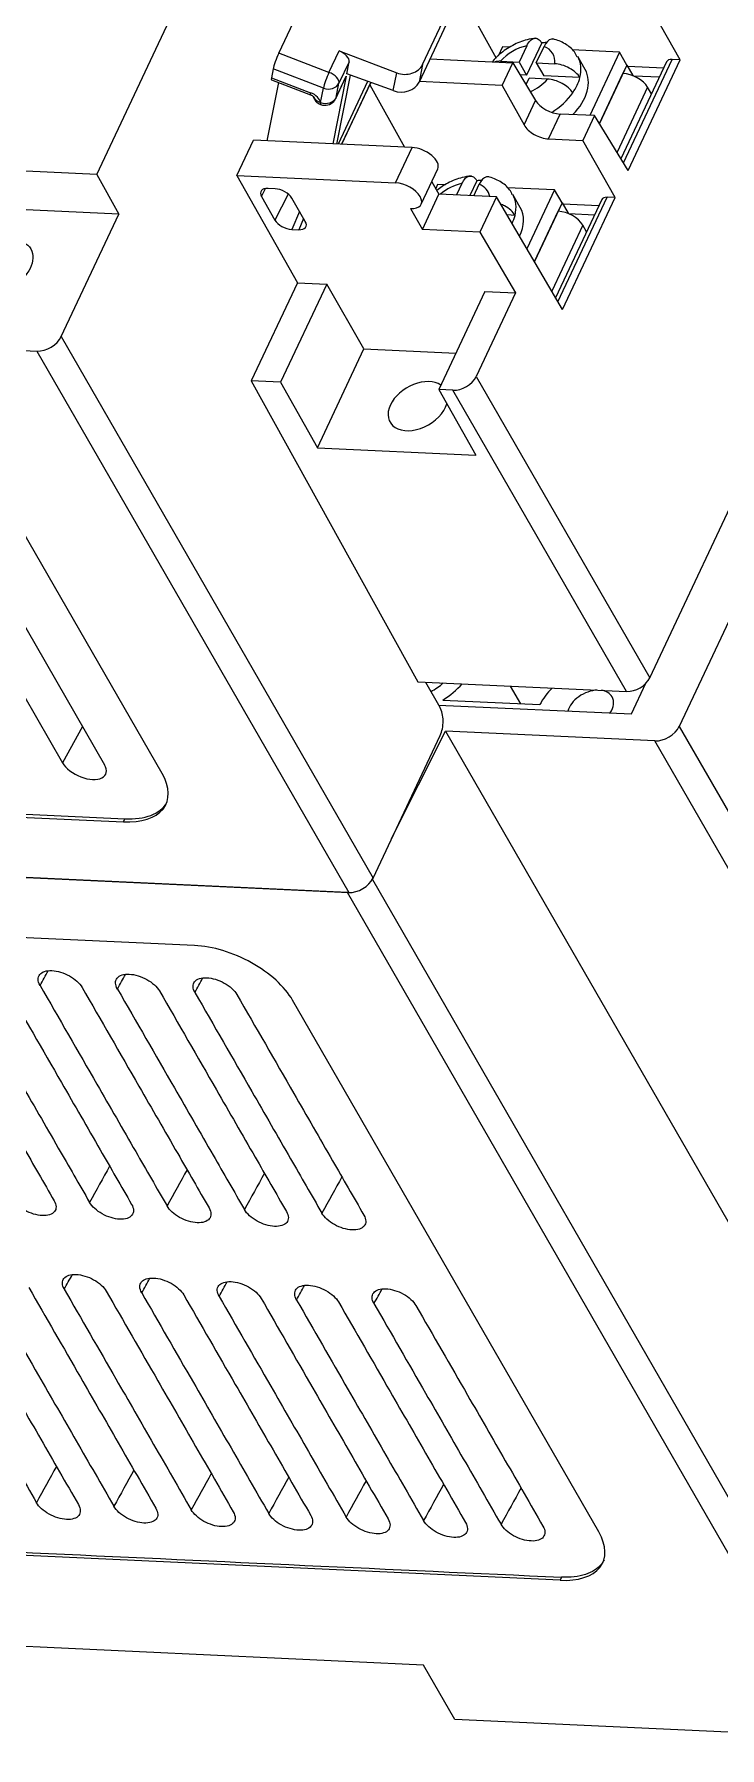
# Model space of a CAD drawing. Header units: millimetres. Extents: x -195 to 1349, y 148 to 750.
# Drawn here: x 657.8 to 685.1, y 542.9 to 611.2 of the extents above; entities that cross this region are included whole.
import ezdxf

# ---------------------------------------------------------------- set-up
doc = ezdxf.new("R2010")
doc.units = ezdxf.units.MM
doc.layers.get('0').update_dxf_attribs({"linetype": 'CONTINUOUS'})
for name, color, linetype, true_color in [('100', 7, 'CONTINUOUS', 0xffffff), ('3', 7, 'CONTINUOUS', 0xffffff), ('4', 7, 'CONTINUOUS', 0xffffff)]:
    doc.layers.add(name, color=color, linetype=linetype, true_color=true_color)

# ---------------------------------------------------------------- blocks, each defined once
blk = doc.blocks.new('gfhgfh')
at = {"layer": '100', "color": 7, "linetype": 'Continuous', "lineweight": 18}
for p, q in [((977.556, 630.778), (1111.468, 704.757)), ((988.422, 630.362), (1108.541, 696.72)), ((993.888, 625.71), (1110.473, 690.117)), ((1109.82, 689.509), (993.235, 625.103)), ((911.952, 638.097), (966.73, 594.448)), ((919.717, 635.738), (959.705, 603.873)), ((919.865, 635.819), (959.853, 603.955)), ((977.556, 630.778), (971.749, 635.406)), ((977.284, 628.535), (971.512, 633.135)), ((977.556, 630.778), (977.284, 628.535)), ((964.872, 629.466), (969.974, 625.401)), ((985.404, 627.166), (987.568, 629.178)), ((987.353, 629.508), (988.491, 627.759)), ((987.738, 629.893), (987.413, 629.591)), ((961.118, 628.433), (958.98, 608.036)), ((971.382, 625.275), (977.284, 628.535)), ((990.925, 628.696), (992.611, 626.13)), ((990.476, 627.47), (987.959, 625.13)), ((990.565, 627.553), (991.011, 627.968)), ((991.948, 625.513), (990.565, 627.553)), ((962.754, 627.129), (960.616, 606.733)), ((988.12, 625.001), (990.681, 627.382)), ((991.188, 626.634), (988.167, 624.964)), ((988.61, 627.079), (988.615, 627.072)), ((989.408, 626.874), (990.441, 627.445)), ((988.313, 624.848), (991.286, 626.49)), ((962.68, 604.693), (964.855, 625.451)), ((975.97, 600.699), (975.819, 599.262)), ((968.138, 594.321), (975.004, 598.114))]:
    blk.add_line(p, q, dxfattribs=at)
at = {"layer": '100', "color": 7, "linetype": 'Continuous', "lineweight": 13}
for p, q in [((985.145, 594.333), (1115.238, 666.202)), ((989.892, 628.126), (988.422, 630.362)), ((987.413, 629.591), (988.551, 627.842)), ((989.211, 627.652), (987.738, 629.893)), ((989.892, 628.126), (990.925, 628.696)), ((983.165, 626.66), (984.862, 627.598)), ((991.048, 622.668), (984.862, 627.598)), ((988.675, 627.155), (989.211, 627.652)), ((989.443, 626.899), (990.476, 627.47)), ((991.011, 627.968), (989.978, 627.397)), ((983.165, 626.66), (982.472, 620.552)), ((983.165, 626.66), (989.351, 621.731)), ((988.671, 627.162), (988.675, 627.155)), ((989.443, 626.899), (989.978, 627.397)), ((997.492, 627.455), (997.053, 623.822)), ((991.278, 626.501), (988.302, 624.857)), ((991.172, 626.427), (990.746, 622.909)), ((991.948, 625.513), (992.611, 626.13)), ((969.974, 625.401), (966.73, 594.448)), ((971.382, 625.275), (968.138, 594.321)), ((983.541, 625.079), (983.401, 623.741)), ((983.541, 625.079), (983.946, 625.286)), ((984.32, 625.001), (984.048, 625.218)), ((993.888, 625.71), (993.235, 625.103)), ((996.494, 622.542), (993.262, 625.118)), ((994.358, 625.724), (997.59, 623.148)), ((984.696, 624.403), (983.401, 623.741)), ((984.581, 622.801), (984.721, 624.138)), ((984.641, 623.368), (983.802, 622.878)), ((983.802, 622.878), (984.074, 622.661)), ((984.599, 622.968), (984.074, 622.661)), ((989.351, 621.731), (991.048, 622.668)), ((996.494, 622.542), (996.224, 620.311)), ((996.494, 622.542), (997.59, 623.148)), ((997.59, 623.148), (997.397, 620.959)), ((1004.416, 618.383), (1004.782, 621.635)), ((989.757, 620.115), (991.454, 621.052)), ((990.843, 620.715), (990.769, 620.002)), ((996.224, 620.311), (997.397, 620.959)), ((982.472, 620.552), (977.743, 617.94)), ((982.472, 620.552), (983.611, 619.644)), ((989.196, 620.25), (989.072, 619.064)), ((989.072, 619.064), (990.769, 620.002)), ((993.005, 618.219), (990.769, 620.002)), ((983.611, 619.644), (978.882, 617.032)), ((983.223, 615.942), (983.611, 619.644)), ((991.308, 617.282), (989.072, 619.064)), ((996.801, 619.035), (998, 619.697)), ((996.801, 619.035), (998.142, 617.967)), ((999.341, 618.629), (998, 619.697)), ((1003.069, 618.288), (1002.069, 619.085)), ((1003.511, 618.533), (1002.11, 619.649)), ((993.005, 618.219), (991.308, 617.282)), ((992.381, 611.734), (993.005, 618.219)), ((999.341, 618.629), (998.142, 617.967)), ((999.086, 615.438), (999.341, 618.629)), ((999.086, 615.438), (1004.416, 618.383)), ((999.122, 615.887), (1004.099, 618.636)), ((1003.817, 618.702), (999.141, 616.118)), ((1004.416, 618.383), (1004.099, 618.636)), ((977.743, 617.94), (975.675, 600.933)), ((978.882, 617.032), (977.743, 617.94)), ((991.308, 617.282), (990.971, 613.779)), ((997.776, 614.714), (998.142, 617.967)), ((978.882, 617.032), (978.462, 613.311)), ((978.462, 613.311), (983.223, 615.942)), ((983.223, 615.942), (986.806, 613.086)), ((996.871, 614.864), (995.47, 615.981)), ((989.78, 614.729), (985.051, 612.117)), ((989.78, 614.729), (990.971, 613.779)), ((992.381, 611.734), (997.776, 614.714)), ((992.425, 612.187), (997.458, 614.967)), ((997.177, 615.033), (992.447, 612.42)), ((996.428, 614.62), (995.428, 615.417)), ((997.776, 614.714), (997.458, 614.967)), ((978.462, 613.311), (984.63, 608.396)), ((990.971, 613.779), (986.943, 611.554)), ((985.051, 612.117), (984.63, 608.396)), ((985.605, 611.675), (985.051, 612.117)), ((983.807, 594.454), (985.605, 611.675)), ((986.943, 611.554), (985.145, 594.333)), ((960.845, 608.916), (958.98, 608.036)), ((959.705, 603.873), (959.853, 603.955)), ((975.675, 600.933), (983.807, 594.454))]:
    blk.add_line(p, q, dxfattribs=at)
at = {"layer": '100', "color": 7, "linetype": 'Continuous', "lineweight": 18}
for centre, start, end in [((989.113, 627.406), 161.18914, 213.04484), ((989.118, 627.399), 213.04484, 231.45084), ((989.118, 627.399), 231.45084, 298.91812)]:
    blk.add_arc(centre, 0.6, start, end, dxfattribs=at)
blk.add_ellipse((970.967, 629.884), major_axis=(-1.74, 0.182), ratio=0.667517, dxfattribs=at)
for centre, major_axis, ratio, start_param, end_param in [((988.181, 630.137), (-0.503, -0.327), 0.112046, 4.140269, 5.711065), ((987.856, 629.835), (-0.503, -0.327), 0.112044, 5.711083, 6.283195), ((990.686, 628.468), (-0.29, 0.525), 0.537992, 3.274906, 4.854425), ((990.151, 627.97), (-0.29, 0.525), 0.537992, 3.141586, 3.274906), ((993.346, 626.536), (-0.689, 0.718), 0.834432, 1.352567, 2.923364), ((970.711, 625.809), (-0.995, 0.104), 0.667517, 0.807454, 2.37825), ((992.682, 625.919), (-0.721, 0.687), 0.83061, 1.315059, 2.885855), ((959.798, 607.384), (-0.59, 1.068), 0.537992, 0.656912, 3.798505), ((960.014, 606.818), (1.923, -3.48), 0.537992, 5.369301, 6.940098), ((960.162, 606.899), (1.923, -3.48), 0.537992, 5.369301, 6.243744), ((975.081, 598.855), (0.623, 0.782), 0.514768, 4.034024, 5.604821), ((967.468, 594.855), (-0.995, 0.104), 0.667517, 0.807454, 2.37825)]:
    blk.add_ellipse(centre, major_axis=major_axis, ratio=ratio, start_param=start_param, end_param=end_param, dxfattribs=at)
at = {"layer": '100', "color": 7, "linetype": 'Continuous', "lineweight": 13}
for centre, major_axis, ratio, start_param, end_param in [((988.994, 628.086), (0.503, 0.327), 0.112044, 2.56949, 3.141603), ((989.113, 627.406), (0.514, -0.31), 0.805112, 3.385898, 4.277819), ((988.31, 627.617), (-0.29, 0.525), 0.537992, 3.442352, 4.845703), ((989.653, 627.897), (-0.501, -0.33), 0.119331, 4.139736, 5.710532), ((989.653, 627.897), (-0.409, 0.439), 0.835471, 1.365468, 2.936264), ((989.653, 627.897), (0.29, -0.525), 0.537992, 0.133314, 1.712837), ((989.113, 627.406), (0.503, 0.327), 0.112044, 2.569492, 3.141609), ((989.118, 627.399), (0.503, 0.327), 0.112044, 2.56949, 3.141603), ((989.118, 627.399), (-0.409, 0.439), 0.835471, 1.365468, 2.936264), ((989.118, 627.399), (0.29, -0.525), 0.537992, 6.283178, 6.416499), ((983.995, 624.717), (0.328, -0.593), 0.537992, 2.227709, 3.798505), ((984.267, 624.5), (0.328, -0.593), 0.537992, 0.656912, 2.227709), ((983.855, 623.379), (0.328, -0.593), 0.537992, 3.798505, 5.369301), ((984.127, 623.162), (0.328, -0.593), 0.537992, 5.369301, 6.940098), ((990.97, 621.928), (0.484, -0.875), 0.537992, 0.000025, 2.227709), ((989.273, 620.99), (-0.484, 0.875), 0.537992, 2.227709, 5.369301), ((998.064, 620.427), (-0.492, 0.865), 0.526281, 0.650372, 2.221168), ((996.891, 619.779), (0.47, -0.877), 0.54958, 3.80558, 5.376377), ((1004.054, 618.264), (0.235, -0.439), 0.54958, 2.234784, 3.148652), ((997.413, 614.595), (0.235, -0.439), 0.54958, 2.234784, 3.148652), ((983.727, 612.058), (1.591, -0.167), 0.667517, 0.323747, 2.378251), ((983.727, 612.058), (1.591, -0.167), 0.667517, 2.37825, 5.665337), ((986.306, 612.062), (-0.945, 0.099), 0.667567, 0.807497, 2.378217), ((984.508, 594.841), (-0.945, 0.099), 0.667567, 0.807497, 2.378217)]:
    blk.add_ellipse(centre, major_axis=major_axis, ratio=ratio, start_param=start_param, end_param=end_param, dxfattribs=at)
at = {"layer": '100', "color": 7, "linetype": 'Continuous', "lineweight": 18}
blk.add_open_spline([(988.491, 627.758), (988.496, 627.75), (988.511, 627.727), (988.532, 627.685), (988.548, 627.641), (988.556, 627.607), (988.557, 627.595), (988.557, 627.594), (988.557, 627.594)], degree=3, knots=[0, 0, 0, 0, 0.118148, 0.328642, 0.542527, 0.727087, 0.936759, 1, 1, 1, 1], dxfattribs=at)
at = {"layer": '3', "color": 7, "linetype": 'Continuous', "lineweight": 13}
for p, q in [((997.636, 624.099), (997.186, 623.851)), ((997.938, 623.859), (997.636, 624.099)), ((997.135, 623.565), (997.855, 622.992)), ((998.646, 623.429), (997.855, 622.992)), ((997.777, 622.251), (997.529, 622.449)), ((999.328, 623.108), (997.777, 622.251)), ((997.855, 622.992), (997.777, 622.251)), ((998.525, 622.457), (998.447, 621.717)), ((998.525, 622.457), (999.316, 622.894)), ((998.525, 622.457), (999.244, 621.884)), ((997.478, 621.879), (997.787, 622.05)), ((998.506, 621.477), (997.787, 622.05)), ((999.857, 620.594), (998.447, 621.717)), ((1000.301, 620.763), (1000.379, 621.504)), ((1002.196, 620.466), (1000.35, 621.937)), ((1000.301, 620.763), (1000.301, 620.763)), ((990.996, 620.431), (990.802, 620.324)), ((991.298, 620.19), (990.996, 620.431)), ((1002.196, 620.466), (999.148, 618.783)), ((1002.118, 619.726), (1002.196, 620.466)), ((992.005, 619.76), (991.454, 619.456)), ((992.688, 619.44), (991.971, 619.044)), ((992.124, 618.921), (992.676, 619.226)), ((1002.118, 619.726), (999.304, 618.171)), ((999.304, 618.171), (1001.712, 619.502)), ((1002.118, 619.726), (1001.712, 619.502)), ((1002.118, 619.726), (1002.056, 619.133)), ((995.555, 616.798), (993.709, 618.269)), ((1002.305, 618.227), (999.171, 616.495)), ((1002.265, 617.844), (1002.305, 618.227)), ((993.661, 617.095), (993.738, 617.835)), ((995.555, 616.798), (992.718, 615.23)), ((993.217, 616.925), (992.905, 617.174)), ((993.661, 617.095), (993.661, 617.095)), ((995.478, 616.057), (995.555, 616.798)), ((995.478, 616.057), (992.647, 614.493)), ((992.647, 614.493), (995.072, 615.833)), ((995.478, 616.057), (995.072, 615.833)), ((995.478, 616.057), (995.416, 615.465)), ((995.665, 614.558), (992.484, 612.801)), ((995.625, 614.176), (995.665, 614.558))]:
    blk.add_line(p, q, dxfattribs=at)
for centre, major_axis, ratio, start_param, end_param in [((997.821, 622.521), (-1.641, 0.172), 0.667517, 4.256918, 5.211972), ((997.821, 622.521), (-1.641, 0.172), 0.667517, 2.686121, 3.641176), ((997.743, 621.78), (2.636, -0.276), 0.667517, 0.895796, 0.997271), ((997.743, 621.78), (2.636, -0.276), 0.667517, 5.70966, 6.283186), ((997.821, 622.521), (-1.641, 0.172), 0.667517, 1.408288, 2.07038), ((997.666, 621.04), (2.636, -0.276), 0.667517, 5.099753, 6.283185), ((991.18, 618.852), (-1.641, 0.172), 0.667517, 4.256918, 4.996219), ((997.743, 621.78), (2.636, -0.276), 0.667517, 4.770143, 5.330026), ((997.743, 621.78), (2.636, -0.276), 0.667517, 5.330026, 5.70966), ((991.18, 618.852), (-1.641, 0.172), 0.667517, 2.901874, 3.641176), ((991.103, 618.112), (2.636, -0.276), 0.667517, 0.895796, 0.997271), ((1001.635, 618.761), (-0.484, 0.875), 0.537992, 3.798505, 5.369301), ((991.103, 618.112), (2.636, -0.276), 0.667517, 5.70966, 6.283186), ((991.025, 617.371), (2.636, -0.276), 0.667517, 5.511989, 6.283185), ((991.103, 618.112), (2.636, -0.276), 0.667517, 5.508632, 5.70966), ((994.994, 615.093), (-0.484, 0.875), 0.537992, 3.798505, 5.369301)]:
    blk.add_ellipse(centre, major_axis=major_axis, ratio=ratio, start_param=start_param, end_param=end_param, dxfattribs=at)
for points, knots in [([(999.234, 623.471), (999.105, 623.543), (998.746, 623.714), (998.088, 623.885), (997.384, 623.903), (996.968, 623.832), (996.806, 623.791)], [0, 0, 0, 0, 0.17992, 0.48646, 0.796742, 1, 1, 1, 1]), ([(998.646, 623.429), (998.744, 623.483), (998.84, 623.519), (999.015, 623.548), (999.094, 623.541), (999.221, 623.483), (999.27, 623.432), (999.329, 623.294), (999.339, 623.207), (999.328, 623.108)], [0, 0, 0, 0, 0.25, 0.25, 0.5, 0.5, 0.75, 0.75, 1, 1, 1, 1]), ([(999.922, 622.906), (999.897, 622.937), (999.865, 622.961), (999.7, 623.036), (999.513, 623.003), (999.316, 622.894)], [0, 0, 0, 0, 0.223489, 0.223489, 1, 1, 1, 1]), ([(1000.347, 621.501), (1000.371, 621.597), (1000.415, 621.894), (1000.263, 622.414), (1000.045, 622.77), (999.893, 622.94)], [0, 0, 0, 0, 0.184636, 0.582641, 1, 1, 1, 1]), ([(999.857, 620.594), (999.867, 620.693), (999.859, 620.806), (999.808, 621.043), (999.764, 621.167), (999.65, 621.405), (999.579, 621.52), (999.421, 621.724), (999.333, 621.813), (999.244, 621.884)], [0, 0, 0, 0, 0.25, 0.25, 0.5, 0.5, 0.75, 0.75, 1, 1, 1, 1]), ([(999.119, 620.186), (999.13, 620.285), (999.122, 620.397), (999.07, 620.636), (999.027, 620.759), (998.912, 620.998), (998.841, 621.112), (998.682, 621.318), (998.596, 621.405), (998.506, 621.477)], [0, 0, 0, 0, 0.25, 0.25, 0.5, 0.5, 0.75, 0.75, 1, 1, 1, 1]), ([(992.594, 619.802), (992.465, 619.875), (992.106, 620.046), (991.49, 620.205), (991.006, 620.227), (990.788, 620.216)], [0, 0, 0, 0, 0.241261, 0.652313, 1, 1, 1, 1]), ([(992.005, 619.76), (992.104, 619.815), (992.2, 619.851), (992.375, 619.88), (992.454, 619.872), (992.581, 619.815), (992.63, 619.764), (992.688, 619.626), (992.698, 619.538), (992.688, 619.44)], [0, 0, 0, 0, 0.25, 0.25, 0.5, 0.5, 0.75, 0.75, 1, 1, 1, 1]), ([(993.282, 619.238), (993.256, 619.268), (993.225, 619.293), (993.059, 619.368), (992.873, 619.335), (992.676, 619.226)], [0, 0, 0, 0, 0.223489, 0.223489, 1, 1, 1, 1]), ([(993.707, 617.833), (993.731, 617.928), (993.774, 618.225), (993.623, 618.746), (993.404, 619.101), (993.253, 619.272)], [0, 0, 0, 0, 0.184636, 0.582641, 1, 1, 1, 1]), ([(993.217, 616.925), (993.227, 617.024), (993.219, 617.137), (993.167, 617.374), (993.124, 617.498), (993.037, 617.68), (993.003, 617.741), (992.966, 617.8)], [0, 0, 0, 0, 0.396334, 0.396334, 0.792668, 0.792668, 1, 1, 1, 1])]:
    blk.add_open_spline(points, degree=3, knots=knots, dxfattribs=at)
blk.add_open_spline([(997.135, 623.565), (997.055, 623.629), (996.972, 623.678), (996.893, 623.71)], degree=3, dxfattribs=at)
at = {"layer": '4', "color": 7, "linetype": 'Continuous', "lineweight": 18}
for p, q in [((1115.06, 663.411), (984.91, 591.511)), ((966.684, 594.484), (911.998, 638.06)), ((958.964, 596.807), (918.977, 628.671)), ((975.833, 599.391), (983.345, 593.405)), ((976.149, 599.467), (979.927, 596.457)), ((970.037, 595.37), (975.346, 598.137)), ((975.346, 598.137), (971.062, 557.261)), ((983.502, 591.638), (975.346, 598.137)), ((979.185, 597.048), (979.286, 598.056)), ((983.345, 593.405), (984.826, 594.224)), ((984.78, 594.198), (984.782, 594.215)), ((955.161, 560.519), (915.174, 592.382)), ((958.136, 561.339), (961.322, 591.739)), ((947.178, 561.085), (922.841, 580.478)), ((946.852, 557.975), (947.178, 561.085)), ((970.62, 539.036), (946.852, 557.975))]:
    blk.add_line(p, q, dxfattribs=at)
at = {"layer": '4', "color": 7, "linetype": 'Continuous', "lineweight": 13}
for p, q in [((962.401, 553.609), (966.684, 594.484)), ((968.067, 594.286), (963.789, 553.472)), ((979.218, 550.762), (983.502, 591.638)), ((984.91, 591.511), (980.626, 550.636)), ((955.31, 560.601), (955.161, 560.519))]:
    blk.add_line(p, q, dxfattribs=at)
at = {"layer": '4', "color": 7, "linetype": 'Continuous', "lineweight": 18}
for centre, major_axis, ratio, start_param, end_param in [((976.144, 601.811), (-2.486, 0.261), 0.667517, 1.54779, 1.851543), ((976.144, 601.811), (-3.481, 0.365), 0.667517, 1.642116, 2.010975), ((958.656, 593.863), (1.923, -3.48), 0.537992, 0.656912, 2.227709), ((981.825, 594.795), (-2.983, 0.313), 0.667517, 5.092575, 5.469822), ((981.825, 594.795), (1.243, -0.13), 0.667517, 0.912992, 2.522568), ((981.825, 594.795), (1.243, -0.13), 0.667517, 0, 0.702014), ((981.825, 594.795), (1.243, -0.13), 0.667517, 5.375428, 6.283185), ((984.24, 592.045), (-0.995, 0.104), 0.667517, 0.807454, 2.37825), ((955.47, 563.463), (1.923, -3.48), 0.537992, 5.369301, 6.940098)]:
    blk.add_ellipse(centre, major_axis=major_axis, ratio=ratio, start_param=start_param, end_param=end_param, dxfattribs=at)
for points, knots in [([(947.172, 603.21), (946.974, 601.326), (946.777, 599.441), (946.445, 596.274), (946.31, 594.991), (946.067, 592.672), (945.959, 591.636), (945.85, 590.6)], [0, 0, 0, 0, 0.448302, 0.448302, 0.753513, 0.753513, 1, 1, 1, 1]), ([(948.553, 602.11), (948.356, 600.225), (948.158, 598.341), (947.826, 595.173), (947.692, 593.89), (947.449, 591.571), (947.34, 590.535), (947.231, 589.499)], [0, 0, 0, 0, 0.448302, 0.448302, 0.753513, 0.753513, 1, 1, 1, 1]), ([(950.189, 600.806), (949.992, 598.921), (949.794, 597.037), (949.462, 593.87), (949.328, 592.587), (949.085, 590.268), (948.976, 589.232), (948.868, 588.196)], [0, 0, 0, 0, 0.448302, 0.448302, 0.753513, 0.753513, 1, 1, 1, 1]), ([(951.57, 599.705), (951.583, 599.825), (951.616, 599.925), (951.721, 600.078), (951.793, 600.13), (951.961, 600.176), (952.059, 600.171), (952.266, 600.104), (952.376, 600.042), (952.589, 599.872), (952.694, 599.764), (952.882, 599.515), (952.966, 599.377), (953.101, 599.087), (953.151, 598.94), (953.21, 598.655), (953.219, 598.521), (953.206, 598.402)], [0, 0, 0, 0, 0.125, 0.125, 0.25, 0.25, 0.375, 0.375, 0.5, 0.5, 0.625, 0.625, 0.75, 0.75, 0.875, 0.875, 1, 1, 1, 1]), ([(951.57, 599.705), (951.373, 597.821), (951.175, 595.936), (950.843, 592.769), (950.709, 591.486), (950.466, 589.167), (950.357, 588.131), (950.249, 587.095)], [0, 0, 0, 0, 0.448302, 0.448302, 0.753513, 0.753513, 1, 1, 1, 1]), ([(953.206, 598.402), (953.009, 596.517), (952.811, 594.633), (952.479, 591.465), (952.345, 590.183), (952.102, 587.863), (951.993, 586.827), (951.885, 585.791)], [0, 0, 0, 0, 0.448302, 0.448302, 0.753513, 0.753513, 1, 1, 1, 1]), ([(954.587, 597.301), (954.6, 597.42), (954.634, 597.521), (954.739, 597.674), (954.81, 597.726), (954.978, 597.772), (955.077, 597.767), (955.283, 597.7), (955.393, 597.638), (955.606, 597.468), (955.711, 597.359), (955.9, 597.111), (955.983, 596.973), (956.118, 596.683), (956.168, 596.536), (956.227, 596.251), (956.236, 596.117), (956.224, 595.997)], [0, 0, 0, 0, 0.125, 0.125, 0.25, 0.25, 0.375, 0.375, 0.5, 0.5, 0.625, 0.625, 0.75, 0.75, 0.875, 0.875, 1, 1, 1, 1]), ([(954.587, 597.301), (954.39, 595.417), (954.192, 593.532), (953.861, 590.365), (953.726, 589.082), (953.483, 586.763), (953.374, 585.727), (953.266, 584.691)], [0, 0, 0, 0, 0.448302, 0.448302, 0.753513, 0.753513, 1, 1, 1, 1]), ([(956.224, 595.997), (956.026, 594.113), (955.829, 592.229), (955.497, 589.061), (955.362, 587.778), (955.119, 585.459), (955.011, 584.423), (954.902, 583.387)], [0, 0, 0, 0, 0.448302, 0.448302, 0.753513, 0.753513, 1, 1, 1, 1]), ([(957.605, 594.897), (957.617, 595.016), (957.651, 595.116), (957.756, 595.27), (957.827, 595.322), (957.995, 595.368), (958.094, 595.363), (958.3, 595.296), (958.41, 595.234), (958.624, 595.064), (958.728, 594.955), (958.917, 594.707), (959, 594.569), (959.135, 594.279), (959.185, 594.131), (959.244, 593.847), (959.253, 593.713), (959.241, 593.593)], [0, 0, 0, 0, 0.125, 0.125, 0.25, 0.25, 0.375, 0.375, 0.5, 0.5, 0.625, 0.625, 0.75, 0.75, 0.875, 0.875, 1, 1, 1, 1]), ([(957.605, 594.897), (957.407, 593.012), (957.21, 591.128), (956.878, 587.961), (956.743, 586.678), (956.5, 584.359), (956.392, 583.323), (956.283, 582.286)], [0, 0, 0, 0, 0.448302, 0.448302, 0.753513, 0.753513, 1, 1, 1, 1]), ([(959.241, 593.593), (959.043, 591.709), (958.846, 589.824), (958.514, 586.657), (958.379, 585.374), (958.136, 583.055), (958.028, 582.019), (957.919, 580.983)], [0, 0, 0, 0, 0.448302, 0.448302, 0.753513, 0.753513, 1, 1, 1, 1]), ([(915.323, 592.464), (921.988, 587.154), (928.652, 581.843), (941.981, 571.222), (948.646, 565.912), (955.31, 560.601)], [0, 0, 0, 0, 0.5, 0.5, 1, 1, 1, 1]), ([(945.85, 590.6), (945.838, 590.48), (945.804, 590.38), (945.699, 590.227), (945.628, 590.175), (945.46, 590.129), (945.361, 590.134), (945.155, 590.201), (945.045, 590.263), (944.831, 590.433), (944.727, 590.541), (944.538, 590.79), (944.455, 590.928), (944.32, 591.218), (944.27, 591.365), (944.211, 591.65), (944.202, 591.784), (944.214, 591.903)], [0, 0, 0, 0, 0.125, 0.125, 0.25, 0.25, 0.375, 0.375, 0.5, 0.5, 0.625, 0.625, 0.75, 0.75, 0.875, 0.875, 1, 1, 1, 1]), ([(937.638, 591.542), (937.459, 589.833), (937.28, 588.124), (936.97, 585.168), (936.839, 583.92), (936.578, 581.426), (936.447, 580.178), (936.316, 578.931)], [0, 0, 0, 0, 0.406548, 0.406548, 0.703274, 0.703274, 1, 1, 1, 1]), ([(939.274, 590.238), (939.095, 588.529), (938.916, 586.82), (938.606, 583.864), (938.475, 582.617), (938.214, 580.122), (938.083, 578.875), (937.952, 577.628)], [0, 0, 0, 0, 0.406548, 0.406548, 0.703274, 0.703274, 1, 1, 1, 1]), ([(940.655, 589.137), (940.476, 587.428), (940.297, 585.719), (939.987, 582.763), (939.856, 581.516), (939.595, 579.022), (939.464, 577.774), (939.334, 576.527)], [0, 0, 0, 0, 0.406548, 0.406548, 0.703274, 0.703274, 1, 1, 1, 1]), ([(948.868, 588.196), (948.855, 588.076), (948.821, 587.976), (948.716, 587.823), (948.645, 587.771), (948.477, 587.724), (948.378, 587.73), (948.172, 587.796), (948.062, 587.859), (947.849, 588.028), (947.744, 588.137), (947.555, 588.385), (947.472, 588.523), (947.337, 588.814), (947.287, 588.961), (947.228, 589.246), (947.219, 589.38), (947.231, 589.499)], [0, 0, 0, 0, 0.125, 0.125, 0.25, 0.25, 0.375, 0.375, 0.5, 0.5, 0.625, 0.625, 0.75, 0.75, 0.875, 0.875, 1, 1, 1, 1]), ([(942.291, 587.834), (942.112, 586.125), (941.933, 584.416), (941.623, 581.46), (941.493, 580.212), (941.231, 577.718), (941.1, 576.471), (940.97, 575.223)], [0, 0, 0, 0, 0.406548, 0.406548, 0.703274, 0.703274, 1, 1, 1, 1]), ([(943.672, 586.733), (943.493, 585.024), (943.314, 583.315), (943.004, 580.359), (942.874, 579.112), (942.612, 576.617), (942.482, 575.37), (942.351, 574.123)], [0, 0, 0, 0, 0.406548, 0.406548, 0.703274, 0.703274, 1, 1, 1, 1]), ([(943.672, 586.733), (943.685, 586.852), (943.718, 586.953), (943.823, 587.106), (943.895, 587.158), (944.063, 587.204), (944.161, 587.199), (944.368, 587.132), (944.478, 587.07), (944.691, 586.9), (944.796, 586.791), (944.985, 586.543), (945.068, 586.405), (945.203, 586.115), (945.253, 585.968), (945.312, 585.683), (945.321, 585.549), (945.308, 585.429)], [0, 0, 0, 0, 0.125, 0.125, 0.25, 0.25, 0.375, 0.375, 0.5, 0.5, 0.625, 0.625, 0.75, 0.75, 0.875, 0.875, 1, 1, 1, 1]), ([(951.885, 585.791), (951.872, 585.672), (951.839, 585.572), (951.734, 585.418), (951.662, 585.367), (951.494, 585.32), (951.396, 585.326), (951.189, 585.392), (951.079, 585.454), (950.866, 585.624), (950.761, 585.733), (950.573, 585.981), (950.489, 586.119), (950.354, 586.41), (950.304, 586.557), (950.245, 586.841), (950.236, 586.976), (950.249, 587.095)], [0, 0, 0, 0, 0.125, 0.125, 0.25, 0.25, 0.375, 0.375, 0.5, 0.5, 0.625, 0.625, 0.75, 0.75, 0.875, 0.875, 1, 1, 1, 1]), ([(945.308, 585.429), (945.129, 583.72), (944.95, 582.012), (944.64, 579.055), (944.51, 577.808), (944.248, 575.314), (944.118, 574.066), (943.987, 572.819)], [0, 0, 0, 0, 0.406548, 0.406548, 0.703274, 0.703274, 1, 1, 1, 1]), ([(946.69, 584.329), (946.702, 584.448), (946.736, 584.548), (946.841, 584.702), (946.912, 584.754), (947.08, 584.8), (947.179, 584.795), (947.385, 584.728), (947.495, 584.666), (947.708, 584.496), (947.813, 584.387), (948.002, 584.139), (948.085, 584.001), (948.22, 583.711), (948.27, 583.563), (948.329, 583.279), (948.338, 583.145), (948.326, 583.025)], [0, 0, 0, 0, 0.125, 0.125, 0.25, 0.25, 0.375, 0.375, 0.5, 0.5, 0.625, 0.625, 0.75, 0.75, 0.875, 0.875, 1, 1, 1, 1]), ([(946.69, 584.329), (946.511, 582.62), (946.331, 580.911), (946.022, 577.955), (945.891, 576.708), (945.629, 574.213), (945.499, 572.966), (945.368, 571.718)], [0, 0, 0, 0, 0.406548, 0.406548, 0.703274, 0.703274, 1, 1, 1, 1]), ([(954.902, 583.387), (954.889, 583.268), (954.856, 583.167), (954.751, 583.014), (954.68, 582.962), (954.511, 582.916), (954.413, 582.921), (954.207, 582.988), (954.096, 583.05), (953.883, 583.22), (953.778, 583.329), (953.59, 583.577), (953.506, 583.715), (953.371, 584.005), (953.322, 584.153), (953.262, 584.437), (953.253, 584.571), (953.266, 584.691)], [0, 0, 0, 0, 0.125, 0.125, 0.25, 0.25, 0.375, 0.375, 0.5, 0.5, 0.625, 0.625, 0.75, 0.75, 0.875, 0.875, 1, 1, 1, 1]), ([(948.326, 583.025), (948.147, 581.316), (947.967, 579.607), (947.658, 576.651), (947.527, 575.404), (947.266, 572.909), (947.135, 571.662), (947.004, 570.415)], [0, 0, 0, 0, 0.406548, 0.406548, 0.703274, 0.703274, 1, 1, 1, 1]), ([(949.707, 581.925), (949.719, 582.044), (949.753, 582.144), (949.858, 582.298), (949.929, 582.349), (950.098, 582.396), (950.196, 582.39), (950.402, 582.324), (950.512, 582.262), (950.726, 582.092), (950.83, 581.983), (951.019, 581.735), (951.102, 581.597), (951.237, 581.306), (951.287, 581.159), (951.346, 580.875), (951.355, 580.74), (951.343, 580.621)], [0, 0, 0, 0, 0.125, 0.125, 0.25, 0.25, 0.375, 0.375, 0.5, 0.5, 0.625, 0.625, 0.75, 0.75, 0.875, 0.875, 1, 1, 1, 1]), ([(957.919, 580.983), (957.907, 580.863), (957.873, 580.763), (957.768, 580.61), (957.697, 580.558), (957.528, 580.512), (957.43, 580.517), (957.224, 580.584), (957.114, 580.646), (956.9, 580.816), (956.796, 580.924), (956.607, 581.173), (956.524, 581.311), (956.389, 581.601), (956.339, 581.748), (956.28, 582.033), (956.271, 582.167), (956.283, 582.286)], [0, 0, 0, 0, 0.125, 0.125, 0.25, 0.25, 0.375, 0.375, 0.5, 0.5, 0.625, 0.625, 0.75, 0.75, 0.875, 0.875, 1, 1, 1, 1]), ([(949.707, 581.925), (949.528, 580.216), (949.349, 578.507), (949.039, 575.551), (948.908, 574.303), (948.647, 571.809), (948.516, 570.562), (948.385, 569.314)], [0, 0, 0, 0, 0.406548, 0.406548, 0.703274, 0.703274, 1, 1, 1, 1]), ([(951.343, 580.621), (951.164, 578.912), (950.985, 577.203), (950.675, 574.247), (950.544, 573), (950.283, 570.505), (950.152, 569.258), (950.021, 568.011)], [0, 0, 0, 0, 0.406548, 0.406548, 0.703274, 0.703274, 1, 1, 1, 1]), ([(952.724, 579.52), (952.737, 579.64), (952.77, 579.74), (952.875, 579.893), (952.946, 579.945), (953.115, 579.992), (953.213, 579.986), (953.419, 579.919), (953.53, 579.857), (953.743, 579.688), (953.848, 579.579), (954.036, 579.331), (954.12, 579.192), (954.255, 578.902), (954.304, 578.755), (954.364, 578.47), (954.373, 578.336), (954.36, 578.217)], [0, 0, 0, 0, 0.125, 0.125, 0.25, 0.25, 0.375, 0.375, 0.5, 0.5, 0.625, 0.625, 0.75, 0.75, 0.875, 0.875, 1, 1, 1, 1]), ([(937.952, 577.628), (937.94, 577.508), (937.906, 577.408), (937.801, 577.255), (937.73, 577.203), (937.562, 577.156), (937.463, 577.162), (937.257, 577.228), (937.147, 577.29), (936.934, 577.46), (936.829, 577.569), (936.64, 577.817), (936.557, 577.955), (936.422, 578.246), (936.372, 578.393), (936.313, 578.678), (936.304, 578.812), (936.316, 578.931)], [0, 0, 0, 0, 0.125, 0.125, 0.25, 0.25, 0.375, 0.375, 0.5, 0.5, 0.625, 0.625, 0.75, 0.75, 0.875, 0.875, 1, 1, 1, 1]), ([(952.724, 579.52), (952.545, 577.811), (952.366, 576.103), (952.056, 573.146), (951.925, 571.899), (951.664, 569.405), (951.533, 568.157), (951.402, 566.91)], [0, 0, 0, 0, 0.406548, 0.406548, 0.703274, 0.703274, 1, 1, 1, 1]), ([(954.36, 578.217), (954.181, 576.508), (954.002, 574.799), (953.692, 571.843), (953.561, 570.595), (953.3, 568.101), (953.169, 566.854), (953.039, 565.606)], [0, 0, 0, 0, 0.406548, 0.406548, 0.703274, 0.703274, 1, 1, 1, 1]), ([(955.741, 577.116), (955.562, 575.407), (955.383, 573.698), (955.073, 570.742), (954.943, 569.495), (954.681, 567), (954.55, 565.753), (954.42, 564.506)], [0, 0, 0, 0, 0.406548, 0.406548, 0.703274, 0.703274, 1, 1, 1, 1]), ([(955.741, 577.116), (955.754, 577.235), (955.787, 577.336), (955.892, 577.489), (955.964, 577.541), (956.132, 577.587), (956.23, 577.582), (956.437, 577.515), (956.547, 577.453), (956.76, 577.283), (956.865, 577.174), (957.053, 576.926), (957.137, 576.788), (957.272, 576.498), (957.322, 576.351), (957.381, 576.066), (957.39, 575.932), (957.377, 575.812)], [0, 0, 0, 0, 0.125, 0.125, 0.25, 0.25, 0.375, 0.375, 0.5, 0.5, 0.625, 0.625, 0.75, 0.75, 0.875, 0.875, 1, 1, 1, 1]), ([(940.97, 575.223), (940.957, 575.104), (940.924, 575.004), (940.819, 574.85), (940.747, 574.799), (940.579, 574.752), (940.481, 574.758), (940.274, 574.824), (940.164, 574.886), (939.951, 575.056), (939.846, 575.165), (939.657, 575.413), (939.574, 575.551), (939.439, 575.842), (939.389, 575.989), (939.33, 576.273), (939.321, 576.408), (939.334, 576.527)], [0, 0, 0, 0, 0.125, 0.125, 0.25, 0.25, 0.375, 0.375, 0.5, 0.5, 0.625, 0.625, 0.75, 0.75, 0.875, 0.875, 1, 1, 1, 1]), ([(957.377, 575.812), (957.198, 574.104), (957.019, 572.395), (956.709, 569.438), (956.579, 568.191), (956.317, 565.697), (956.187, 564.449), (956.056, 563.202)], [0, 0, 0, 0, 0.406548, 0.406548, 0.703274, 0.703274, 1, 1, 1, 1]), ([(943.987, 572.819), (943.974, 572.7), (943.941, 572.599), (943.836, 572.446), (943.765, 572.394), (943.596, 572.348), (943.498, 572.353), (943.292, 572.42), (943.181, 572.482), (942.968, 572.652), (942.863, 572.761), (942.675, 573.009), (942.591, 573.147), (942.456, 573.437), (942.407, 573.585), (942.347, 573.869), (942.338, 574.003), (942.351, 574.123)], [0, 0, 0, 0, 0.125, 0.125, 0.25, 0.25, 0.375, 0.375, 0.5, 0.5, 0.625, 0.625, 0.75, 0.75, 0.875, 0.875, 1, 1, 1, 1]), ([(947.004, 570.415), (946.992, 570.295), (946.958, 570.195), (946.853, 570.042), (946.782, 569.99), (946.613, 569.944), (946.515, 569.949), (946.309, 570.016), (946.199, 570.078), (945.985, 570.248), (945.88, 570.356), (945.692, 570.605), (945.609, 570.743), (945.473, 571.033), (945.424, 571.18), (945.365, 571.465), (945.356, 571.599), (945.368, 571.718)], [0, 0, 0, 0, 0.125, 0.125, 0.25, 0.25, 0.375, 0.375, 0.5, 0.5, 0.625, 0.625, 0.75, 0.75, 0.875, 0.875, 1, 1, 1, 1]), ([(950.021, 568.011), (950.009, 567.891), (949.975, 567.791), (949.87, 567.638), (949.799, 567.586), (949.631, 567.539), (949.532, 567.545), (949.326, 567.612), (949.216, 567.674), (949.002, 567.843), (948.898, 567.952), (948.709, 568.2), (948.626, 568.339), (948.491, 568.629), (948.441, 568.776), (948.382, 569.061), (948.373, 569.195), (948.385, 569.314)], [0, 0, 0, 0, 0.125, 0.125, 0.25, 0.25, 0.375, 0.375, 0.5, 0.5, 0.625, 0.625, 0.75, 0.75, 0.875, 0.875, 1, 1, 1, 1]), ([(953.039, 565.606), (953.026, 565.487), (952.993, 565.387), (952.887, 565.233), (952.816, 565.182), (952.648, 565.135), (952.55, 565.141), (952.343, 565.207), (952.233, 565.269), (952.02, 565.439), (951.915, 565.548), (951.726, 565.796), (951.643, 565.934), (951.508, 566.225), (951.458, 566.372), (951.399, 566.656), (951.39, 566.791), (951.402, 566.91)], [0, 0, 0, 0, 0.125, 0.125, 0.25, 0.25, 0.375, 0.375, 0.5, 0.5, 0.625, 0.625, 0.75, 0.75, 0.875, 0.875, 1, 1, 1, 1]), ([(956.056, 563.202), (956.043, 563.083), (956.01, 562.983), (955.905, 562.829), (955.833, 562.777), (955.665, 562.731), (955.567, 562.736), (955.36, 562.803), (955.25, 562.865), (955.037, 563.035), (954.932, 563.144), (954.744, 563.392), (954.66, 563.53), (954.525, 563.82), (954.476, 563.968), (954.416, 564.252), (954.407, 564.386), (954.42, 564.506)], [0, 0, 0, 0, 0.125, 0.125, 0.25, 0.25, 0.375, 0.375, 0.5, 0.5, 0.625, 0.625, 0.75, 0.75, 0.875, 0.875, 1, 1, 1, 1]), ([(957.541, 560.065), (957.461, 560.021), (957.376, 559.986), (957.149, 559.924), (957.003, 559.909), (956.689, 559.925), (956.524, 559.957), (956.188, 560.066), (956.015, 560.143), (955.663, 560.341), (955.486, 560.461), (955.31, 560.601)], [0, 0, 0, 0, 0.139577, 0.139577, 0.354683, 0.354683, 0.569788, 0.569788, 0.784894, 0.784894, 1, 1, 1, 1])]:
    blk.add_open_spline(points, degree=3, knots=knots, dxfattribs=at)
at = {"layer": '4', "color": 7, "linetype": 'Continuous', "lineweight": 13}
for points in [[(951.57, 599.705), (951.822, 599.824), (952.073, 599.942), (952.324, 600.061)], [(954.587, 597.301), (954.839, 597.42), (955.09, 597.538), (955.341, 597.657)], [(957.605, 594.897), (957.856, 595.015), (958.107, 595.134), (958.359, 595.253)], [(949.096, 590.379), (948.475, 590.086), (947.853, 589.793), (947.231, 589.499)], [(952.114, 587.975), (951.492, 587.682), (950.87, 587.388), (950.249, 587.095)], [(943.672, 586.733), (943.924, 586.852), (944.175, 586.97), (944.426, 587.089)], [(955.131, 585.571), (954.509, 585.277), (953.888, 584.984), (953.266, 584.691)], [(946.69, 584.329), (946.941, 584.447), (947.192, 584.566), (947.444, 584.685)], [(958.148, 583.166), (957.526, 582.873), (956.905, 582.58), (956.283, 582.286)], [(949.707, 581.925), (949.958, 582.043), (950.209, 582.162), (950.461, 582.28)], [(938.181, 579.811), (937.56, 579.518), (936.938, 579.224), (936.316, 578.931)], [(952.724, 579.52), (952.975, 579.639), (953.227, 579.758), (953.478, 579.876)], [(941.198, 577.407), (940.577, 577.114), (939.955, 576.82), (939.334, 576.527)], [(955.741, 577.116), (955.993, 577.235), (956.244, 577.353), (956.495, 577.472)], [(944.216, 575.003), (943.594, 574.709), (942.972, 574.416), (942.351, 574.123)], [(947.233, 572.598), (946.611, 572.305), (945.99, 572.012), (945.368, 571.718)], [(950.25, 570.194), (949.629, 569.901), (949.007, 569.608), (948.385, 569.314)], [(953.267, 567.79), (952.646, 567.497), (952.024, 567.203), (951.402, 566.91)], [(956.285, 565.386), (955.663, 565.092), (955.041, 564.799), (954.42, 564.506)]]:
    blk.add_open_spline(points, degree=3, dxfattribs=at)

msp = doc.modelspace()

# ---------------------------------------------------------------- block references
at = {"lineweight": 18, "xscale": 0.8, "yscale": 0.8, "zscale": 0.8, "rotation": 35.89275557312439}
msp.add_blockref('gfhgfh', (322.601, -261.639), dxfattribs=at)

doc.saveas('drawing.dxf')
